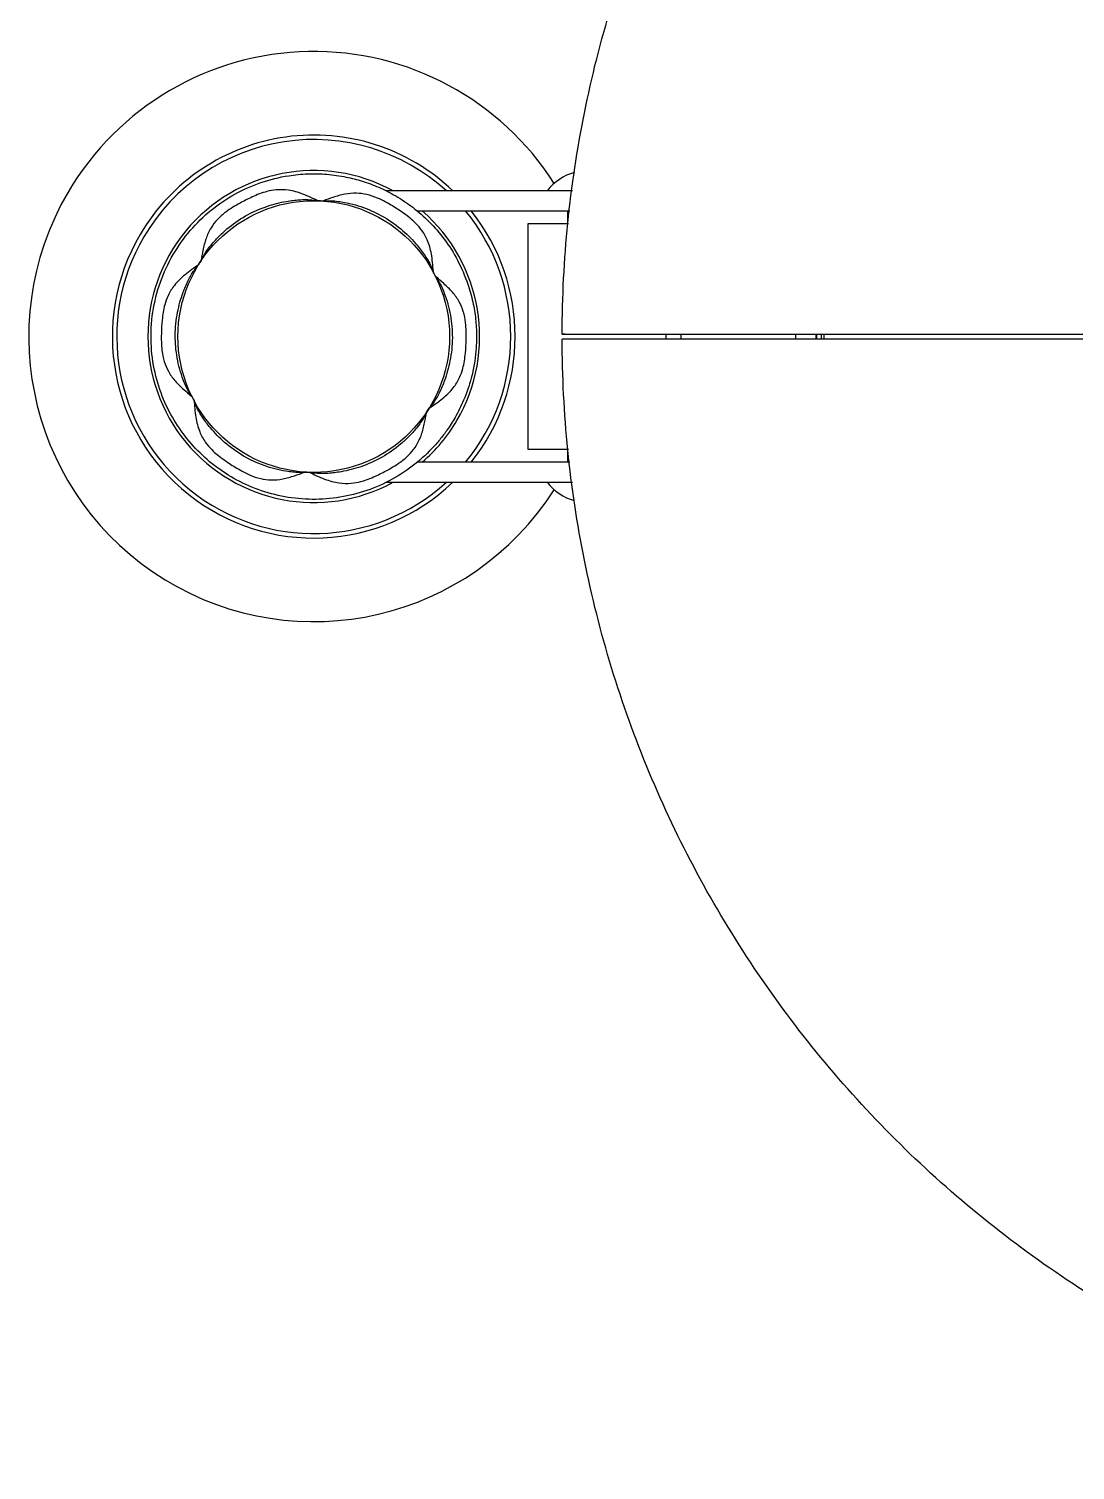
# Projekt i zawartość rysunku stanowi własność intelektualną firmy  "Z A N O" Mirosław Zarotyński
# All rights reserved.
# Model space of a CAD drawing. Header units: millimetres. Extents: x 2214 to 8154, y -2115 to 2085.
# Drawn here: x 2683 to 2891.3, y -1481.5 to -1194.7 of the extents above; entities that cross this region are included whole.
import ezdxf

# ---------------------------------------------------------------- set-up
doc = ezdxf.new("R2010")
doc.units = ezdxf.units.MM

# ---------------------------------------------------------------- blocks, each defined once
blk = doc.blocks.new('rzut')
for p, q in [((-1208.98, 27.6), (-1208.98, 128.34)), ((-1207.98, 128.34), (-1207.98, 27.6)), ((-1208.98, 77.6), (-1207.98, 77.6)), ((-1208.97, 79.1), (-1207.98, 79.1)), ((-1207.98, 78.6), (-1208.96, 78.6)), ((-1207.98, 73.52), (-1208.98, 73.52)), ((-1208.98, 50.6), (-1207.98, 50.6)), ((-1208.98, 47.6), (-1207.98, 47.6)), ((-1237.48, 29.01), (-1237.48, -8.14)), ((-1179.48, -8.13), (-1179.48, 29.01)), ((-1233.48, -1.94), (-1233.48, 28.53)), ((-1233.48, 28.02), (-1231.48, 28.02)), ((-1230.98, 20.22), (-1230.98, 28.23)), ((-1207.98, 27.6), (-1207.98, 26.97)), ((-1185.98, 28.23), (-1185.98, 20.22)), ((-1185.48, 28.02), (-1183.48, 28.02)), ((-1183.48, 28.53), (-1183.48, -1.97)), ((-1185.98, 20.22), (-1230.98, 20.22)), ((-1220.34, 1.87), (-1220.34, 1.87)), ((-1193.33, -0.03), (-1193.33, -0.03)), ((-1235.49, -20.57), (-1235.49, -20.58)), ((-1181.47, -24.38), (-1181.47, -24.38)), ((-1223.63, -44.92), (-1223.63, -44.92)), ((-1196.62, -46.82), (-1196.62, -46.82))]:
    blk.add_line(p, q)
at = {"flags": 128}
for points in [[(-1207.98, 77.52), (-1208.48, 77.52), (-1208.98, 77.52)], [(-1208.98, 27.6), (-1208.98, 27.29), (-1208.98, 26.97)], [(-1220.29, 1.85), (-1220.87, 1.56), (-1221.39, 1.29)], [(-1193.32, -0.08), (-1193.84, 0.26), (-1194.28, 0.54)], [(-1235.46, -20.62), (-1235.49, -21.16), (-1235.51, -21.65)], [(-1181.51, -24.43), (-1181.47, -23.78), (-1181.45, -23.28)], [(-1223.58, -44.91), (-1223.13, -45.21), (-1222.71, -45.47)], [(-1196.7, -46.82), (-1196.09, -46.51), (-1195.69, -46.3)]]:
    blk.add_lwpolyline(points, dxfattribs=at)
blk.add_circle((-1208.48, -22.48), 27.04)
for centre, radius, start, end in [((-1231.48, 32.02), 10, 195.016, 233.1301), ((-1185.48, 32.02), 10, 306.8699, 344.699), ((-1208.48, -22.48), 56.74, 122.4884, 239.5841), ((-1208.48, -22.48), 56.74, 239.5841, 57.5116), ((-1208.48, -22.48), 40.1, 51.4301, 128.5699), ((-1208.48, -22.48), 39.22, 50.3963, 129.6037), ((-1208.48, -22.48), 33.03, 59.5841, 139.2001), ((-1208.48, -22.48), 33.03, 40.7999, 59.5841), ((-1208.48, -22.48), 40.1, 136.3214, 239.5841), ((-1208.48, -22.48), 39.22, 137.6862, 239.5841), ((-1208.48, -22.48), 40.1, 239.5841, 43.6786), ((-1208.48, -22.48), 39.22, 239.5841, 42.3138), ((-1208.48, -22.48), 33.03, 151.4159, 28.5841)]:
    blk.add_arc(centre, radius, start, end)
for points, knots in [([(-1208.98, 26.97), (-1223.74, 27.01), (-1238.49, 28.49), (-1267.42, 34.31), (-1281.6, 38.64), (-1308.85, 49.99), (-1321.91, 57), (-1346.42, 73.45), (-1357.87, 82.87), (-1378.7, 103.78), (-1388.09, 115.25), (-1404.45, 139.82), (-1411.42, 152.9), (-1422.68, 180.19), (-1426.96, 194.38), (-1432.68, 223.33), (-1434.12, 238.09), (-1434.09, 267.6), (-1432.62, 282.36), (-1426.83, 311.3), (-1422.51, 325.48), (-1411.2, 352.74), (-1404.2, 365.81), (-1387.78, 390.34), (-1378.37, 401.8), (-1357.49, 422.65), (-1346.02, 432.06), (-1321.48, 448.44), (-1308.4, 455.43), (-1281.13, 466.71), (-1266.94, 471.01), (-1237.99, 476.77), (-1223.24, 478.22), (-1193.72, 478.22), (-1178.97, 476.77), (-1150.02, 471.01), (-1135.83, 466.71), (-1108.56, 455.43), (-1095.48, 448.44), (-1070.93, 432.06), (-1059.47, 422.65), (-1038.59, 401.8), (-1029.17, 390.34), (-1012.76, 365.81), (-1005.76, 352.74), (-994.44, 325.48), (-990.13, 311.3), (-984.34, 282.36), (-982.87, 267.6), (-982.84, 238.09), (-984.28, 223.33), (-990, 194.38), (-994.28, 180.19), (-1005.54, 152.9), (-1012.51, 139.82), (-1028.87, 115.25), (-1038.26, 103.78), (-1059.09, 82.87), (-1070.54, 73.45), (-1095.05, 57), (-1108.11, 49.99), (-1135.35, 38.64), (-1149.53, 34.31), (-1178.47, 28.49), (-1193.22, 27.01), (-1207.98, 26.97)], [0, 0, 0, 0, 0.03125, 0.03125, 0.0625, 0.0625, 0.09375, 0.09375, 0.125, 0.125, 0.15625, 0.15625, 0.1875, 0.1875, 0.21875, 0.21875, 0.25, 0.25, 0.28125, 0.28125, 0.3125, 0.3125, 0.34375, 0.34375, 0.375, 0.375, 0.40625, 0.40625, 0.4375, 0.4375, 0.46875, 0.46875, 0.5, 0.5, 0.53125, 0.53125, 0.5625, 0.5625, 0.59375, 0.59375, 0.625, 0.625, 0.65625, 0.65625, 0.6875, 0.6875, 0.71875, 0.71875, 0.75, 0.75, 0.78125, 0.78125, 0.8125, 0.8125, 0.84375, 0.84375, 0.875, 0.875, 0.90625, 0.90625, 0.9375, 0.9375, 0.96875, 0.96875, 1, 1, 1, 1]), ([(-1208.98, 26.97), (-1208.98, 45.23), (-1208.98, 81.73), (-1208.98, 136.48), (-1208.97, 187.95), (-1209.01, 221.17), (-1209.02, 236.13)], [0, 0, 0, 0, 0.2617913, 0.5235826, 0.7853739, 1, 1, 1, 1]), ([(-1207.94, 236.1), (-1207.95, 221.15), (-1207.99, 187.94), (-1207.97, 136.48), (-1207.98, 81.73), (-1207.98, 45.23), (-1207.98, 26.97)], [0, 0, 0, 0, 0.214524, 0.47635, 0.738175, 1, 1, 1, 1]), ([(-1218.92, 8.2), (-1220.54, 7.57), (-1223.67, 6.34), (-1227.82, 3.66), (-1231.34, 0.64), (-1234.22, -2.65), (-1236.5, -6.04), (-1238.22, -9.44), (-1239.45, -12.76), (-1240.34, -16.22), (-1240.85, -19.84), (-1240.94, -23.69), (-1240.51, -28.11), (-1239.29, -33.05), (-1236.96, -38.28), (-1233.74, -43.05), (-1229.67, -47.22), (-1224.84, -50.66), (-1219.34, -53.21), (-1213.37, -54.71), (-1207.25, -55.05), (-1201.37, -54.27), (-1196.01, -52.55), (-1191.26, -50.09), (-1187.08, -46.99), (-1183.46, -43.29), (-1180.43, -38.99), (-1178.1, -34.18), (-1176.57, -28.94), (-1175.93, -23.46), (-1176.24, -17.93), (-1177.47, -12.53), (-1179.6, -7.43), (-1182.5, -2.86), (-1185.42, 0.4), (-1187.92, 2.61), (-1190, 4.19), (-1192.59, 5.84), (-1196.03, 7.54), (-1200.45, 9.06), (-1204.81, 9.82), (-1208.75, 9.98), (-1212.02, 9.79), (-1215.46, 9.25), (-1217.75, 8.56), (-1218.92, 8.2)], [0, 0, 0, 0, 0.025478, 0.0496, 0.072366, 0.093776, 0.113828, 0.132523, 0.14986, 0.165839, 0.185122, 0.203784, 0.222453, 0.25045, 0.278463, 0.306492, 0.334877, 0.363882, 0.393508, 0.423754, 0.454219, 0.483286, 0.510784, 0.536712, 0.561871, 0.58723, 0.612824, 0.638984, 0.665799, 0.6929, 0.720001, 0.747102, 0.774204, 0.801118, 0.826489, 0.838504, 0.850265, 0.864994, 0.883813, 0.906718, 0.933706, 0.948746, 0.964808, 0.981893, 1, 1, 1, 1]), ([(-1194.14, 0.36), (-1194.79, 1.31), (-1195.99, 3.1), (-1198.06, 5.26), (-1200.16, 6.54), (-1202.5, 7.37), (-1205.06, 7.74), (-1207.55, 7.88), (-1209.59, 7.89), (-1211.44, 7.77), (-1213.43, 7.37), (-1215.49, 6.51), (-1217.38, 5.18), (-1218.94, 3.53), (-1219.9, 2.39), (-1220.34, 1.87)], [0, 0, 0, 0, 0.110993, 0.207112, 0.284865, 0.346208, 0.446483, 0.533791, 0.586434, 0.642125, 0.714647, 0.782003, 0.856417, 0.934656, 1, 1, 1, 1]), ([(-1220.34, 1.87), (-1220.35, 1.86), (-1220.38, 1.84), (-1220.12, 2.02), (-1219.46, 2.42), (-1218.43, 2.98), (-1216.86, 3.62), (-1214.95, 4.26), (-1212.02, 4.91), (-1208.2, 5.26), (-1203.8, 4.8), (-1200.57, 3.9), (-1198.51, 3.08), (-1197.35, 2.54), (-1196.27, 1.98), (-1195.33, 1.38), (-1194.63, 0.85), (-1194.33, 0.61), (-1194.32, 0.59), (-1194.32, 0.6), (-1194.33, 0.61)], [0, 0, 0, 0, 0.023209, 0.052538, 0.102114, 0.149462, 0.192762, 0.259768, 0.327571, 0.461808, 0.600911, 0.721763, 0.760674, 0.799715, 0.835694, 0.873202, 0.925457, 0.966203, 0.978786, 1, 1, 1, 1]), ([(-1221.09, 1.36), (-1222.24, 1.27), (-1224.38, 1.12), (-1227.29, 0.42), (-1229.45, -0.77), (-1231.33, -2.37), (-1232.94, -4.41), (-1234.3, -6.5), (-1235.33, -8.26), (-1236.15, -9.92), (-1236.8, -11.84), (-1237.09, -14.06), (-1236.88, -16.36), (-1236.23, -18.53), (-1235.73, -19.94), (-1235.5, -20.58)], [0, 0, 0, 0, 0.110993, 0.207112, 0.284866, 0.346208, 0.446483, 0.533791, 0.586435, 0.642125, 0.714647, 0.782003, 0.856418, 0.934656, 1, 1, 1, 1]), ([(-1235.49, -20.58), (-1235.49, -20.59), (-1235.49, -20.62), (-1235.51, -20.31), (-1235.53, -19.54), (-1235.5, -18.36), (-1235.27, -16.68), (-1234.87, -14.71), (-1233.96, -11.85), (-1232.36, -8.37), (-1229.76, -4.79), (-1227.37, -2.44), (-1225.63, -1.07), (-1224.58, -0.33), (-1223.56, 0.33), (-1222.57, 0.84), (-1221.76, 1.18), (-1221.4, 1.32), (-1221.37, 1.32), (-1221.39, 1.32), (-1221.39, 1.32)], [0, 0, 0, 0, 0.023209, 0.052538, 0.102114, 0.149462, 0.192762, 0.259768, 0.327571, 0.461808, 0.600911, 0.721763, 0.760674, 0.799715, 0.835693, 0.873202, 0.925457, 0.966203, 0.978786, 1, 1, 1, 1]), ([(-1193.33, -0.03), (-1193.34, -0.03), (-1193.37, -0.01), (-1193.08, -0.15), (-1192.41, -0.52), (-1191.41, -1.13), (-1190.06, -2.17), (-1188.56, -3.5), (-1186.54, -5.72), (-1184.32, -8.85), (-1182.52, -12.89), (-1181.69, -16.14), (-1181.36, -18.33), (-1181.25, -19.6), (-1181.19, -20.82), (-1181.24, -21.93), (-1181.35, -22.8), (-1181.41, -23.18), (-1181.42, -23.21), (-1181.42, -23.2), (-1181.41, -23.19)], [0, 0, 0, 0, 0.023297, 0.052736, 0.1025, 0.150026, 0.19349, 0.26075, 0.328809, 0.463552, 0.603182, 0.72449, 0.763548, 0.802736, 0.838852, 0.876502, 0.928954, 0.969854, 0.982484, 1, 1, 1, 1]), ([(-1181.54, -23.47), (-1181.03, -22.44), (-1180.09, -20.5), (-1179.25, -17.63), (-1179.2, -15.17), (-1179.64, -12.73), (-1180.6, -10.32), (-1181.73, -8.1), (-1182.74, -6.33), (-1183.77, -4.79), (-1185.11, -3.26), (-1186.89, -1.91), (-1188.98, -0.94), (-1191.19, -0.41), (-1192.66, -0.15), (-1193.32, -0.03)], [0, 0, 0, 0, 0.110993, 0.207111, 0.284866, 0.346208, 0.446483, 0.533791, 0.586434, 0.642125, 0.714647, 0.782003, 0.856417, 0.934656, 1, 1, 1, 1]), ([(-1235.42, -21.48), (-1235.93, -22.51), (-1236.87, -24.45), (-1237.71, -27.32), (-1237.76, -29.78), (-1237.32, -32.22), (-1236.36, -34.63), (-1235.23, -36.85), (-1234.22, -38.62), (-1233.19, -40.16), (-1231.85, -41.69), (-1230.07, -43.04), (-1227.98, -44.02), (-1225.77, -44.54), (-1224.3, -44.8), (-1223.63, -44.92)], [0, 0, 0, 0, 0.110993, 0.207111, 0.284866, 0.346208, 0.446483, 0.533791, 0.586435, 0.642125, 0.714646, 0.782004, 0.856417, 0.934656, 1, 1, 1, 1]), ([(-1223.63, -44.92), (-1223.62, -44.92), (-1223.59, -44.94), (-1223.87, -44.8), (-1224.54, -44.44), (-1225.55, -43.82), (-1226.89, -42.78), (-1228.4, -41.45), (-1230.42, -39.23), (-1232.64, -36.1), (-1234.44, -32.06), (-1235.27, -28.82), (-1235.59, -26.62), (-1235.71, -25.35), (-1235.77, -24.13), (-1235.71, -23.02), (-1235.6, -22.15), (-1235.55, -21.77), (-1235.54, -21.74), (-1235.54, -21.75), (-1235.54, -21.76)], [0, 0, 0, 0, 0.023297, 0.052736, 0.1025, 0.150027, 0.19349, 0.26075, 0.328809, 0.463553, 0.603182, 0.724491, 0.763549, 0.802737, 0.838851, 0.876502, 0.928954, 0.969854, 0.982484, 1, 1, 1, 1]), ([(-1195.87, -46.31), (-1194.72, -46.23), (-1192.57, -46.08), (-1189.67, -45.37), (-1187.51, -44.18), (-1185.63, -42.58), (-1184.02, -40.54), (-1182.66, -38.45), (-1181.63, -36.69), (-1180.81, -35.03), (-1180.15, -33.11), (-1179.87, -30.89), (-1180.07, -28.6), (-1180.73, -26.42), (-1181.23, -25.02), (-1181.46, -24.38)], [0, 0, 0, 0, 0.1109934, 0.2071117, 0.2848655, 0.3462077, 0.4464826, 0.5337912, 0.5864342, 0.6421255, 0.714647, 0.7820033, 0.8564168, 0.9346559, 1, 1, 1, 1]), ([(-1181.47, -24.38), (-1181.47, -24.36), (-1181.47, -24.33), (-1181.45, -24.64), (-1181.43, -25.41), (-1181.46, -26.59), (-1181.69, -28.27), (-1182.09, -30.24), (-1183, -33.1), (-1184.6, -36.58), (-1187.2, -40.17), (-1189.59, -42.51), (-1191.33, -43.88), (-1192.38, -44.62), (-1193.4, -45.28), (-1194.39, -45.79), (-1195.2, -46.13), (-1195.56, -46.27), (-1195.58, -46.27), (-1195.57, -46.27), (-1195.57, -46.27)], [0, 0, 0, 0, 0.023297, 0.052736, 0.1025, 0.150026, 0.19349, 0.26075, 0.328809, 0.463552, 0.603182, 0.724491, 0.763548, 0.802737, 0.838851, 0.876502, 0.928954, 0.969854, 0.982484, 1, 1, 1, 1]), ([(-1222.81, -45.31), (-1222.17, -46.26), (-1220.96, -48.05), (-1218.9, -50.21), (-1216.8, -51.49), (-1214.46, -52.32), (-1211.89, -52.7), (-1209.4, -52.83), (-1207.37, -52.84), (-1205.52, -52.72), (-1203.53, -52.32), (-1201.46, -51.46), (-1199.58, -50.13), (-1198.02, -48.48), (-1197.05, -47.34), (-1196.62, -46.82)], [0, 0, 0, 0, 0.110994, 0.207112, 0.284866, 0.346208, 0.446483, 0.533791, 0.586434, 0.642125, 0.714647, 0.782003, 0.856417, 0.934656, 1, 1, 1, 1]), ([(-1196.62, -46.82), (-1196.61, -46.81), (-1196.58, -46.79), (-1196.84, -46.97), (-1197.49, -47.37), (-1198.53, -47.93), (-1200.1, -48.57), (-1202.01, -49.21), (-1204.94, -49.86), (-1208.76, -50.21), (-1213.16, -49.75), (-1216.38, -48.85), (-1218.44, -48.03), (-1219.61, -47.49), (-1220.69, -46.93), (-1221.62, -46.33), (-1222.33, -45.8), (-1222.63, -45.56), (-1222.64, -45.54), (-1222.63, -45.55), (-1222.63, -45.56)], [0, 0, 0, 0, 0.023297, 0.052736, 0.1025, 0.150026, 0.19349, 0.26075, 0.328809, 0.463553, 0.603182, 0.724491, 0.763548, 0.802737, 0.838851, 0.876502, 0.928954, 0.969854, 0.982484, 1, 1, 1, 1])]:
    blk.add_open_spline(points, degree=3, knots=knots)

msp = doc.modelspace()

# ---------------------------------------------------------------- block references
at = {"rotation": 270}
msp.add_blockref('rzut', (2762.23, -2464.39), dxfattribs=at)

doc.saveas('drawing.dxf')
